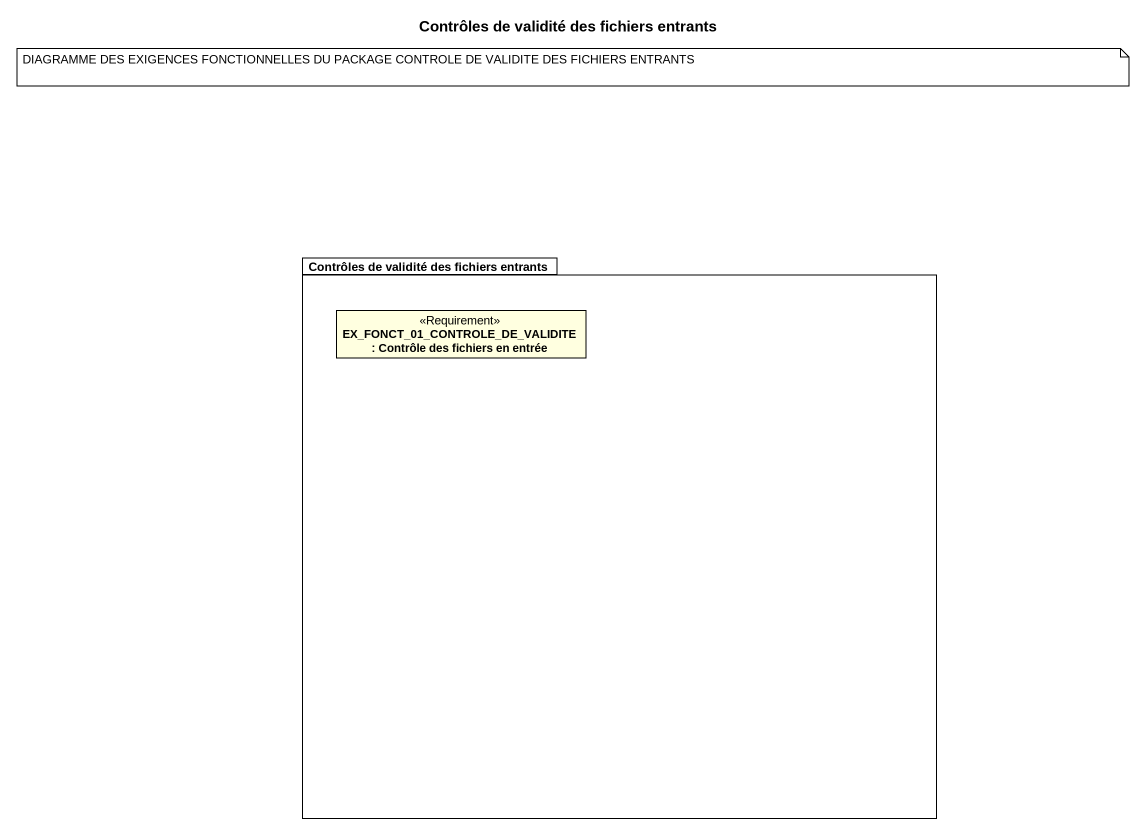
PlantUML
@startuml
title Contrôles de validité des fichiers entrants
hide circle
hide empty members
package "Contrôles de validité des fichiers entrants" as Contrôles_de_validité_des {
  class "EX_FONCT_01_CONTROLE_DE_VALIDITE : Contrôle des fichiers en entrée" as EX_FONCT_01_CONTROLE_DE <<Requirement>> #FFFFE0
}
note as N1
  DIAGRAMME DES EXIGENCES FONCTIONNELLES DU PACKAGE CONTROLE DE VALIDITE DES FICHIERS ENTRANTS
end note
@enduml
